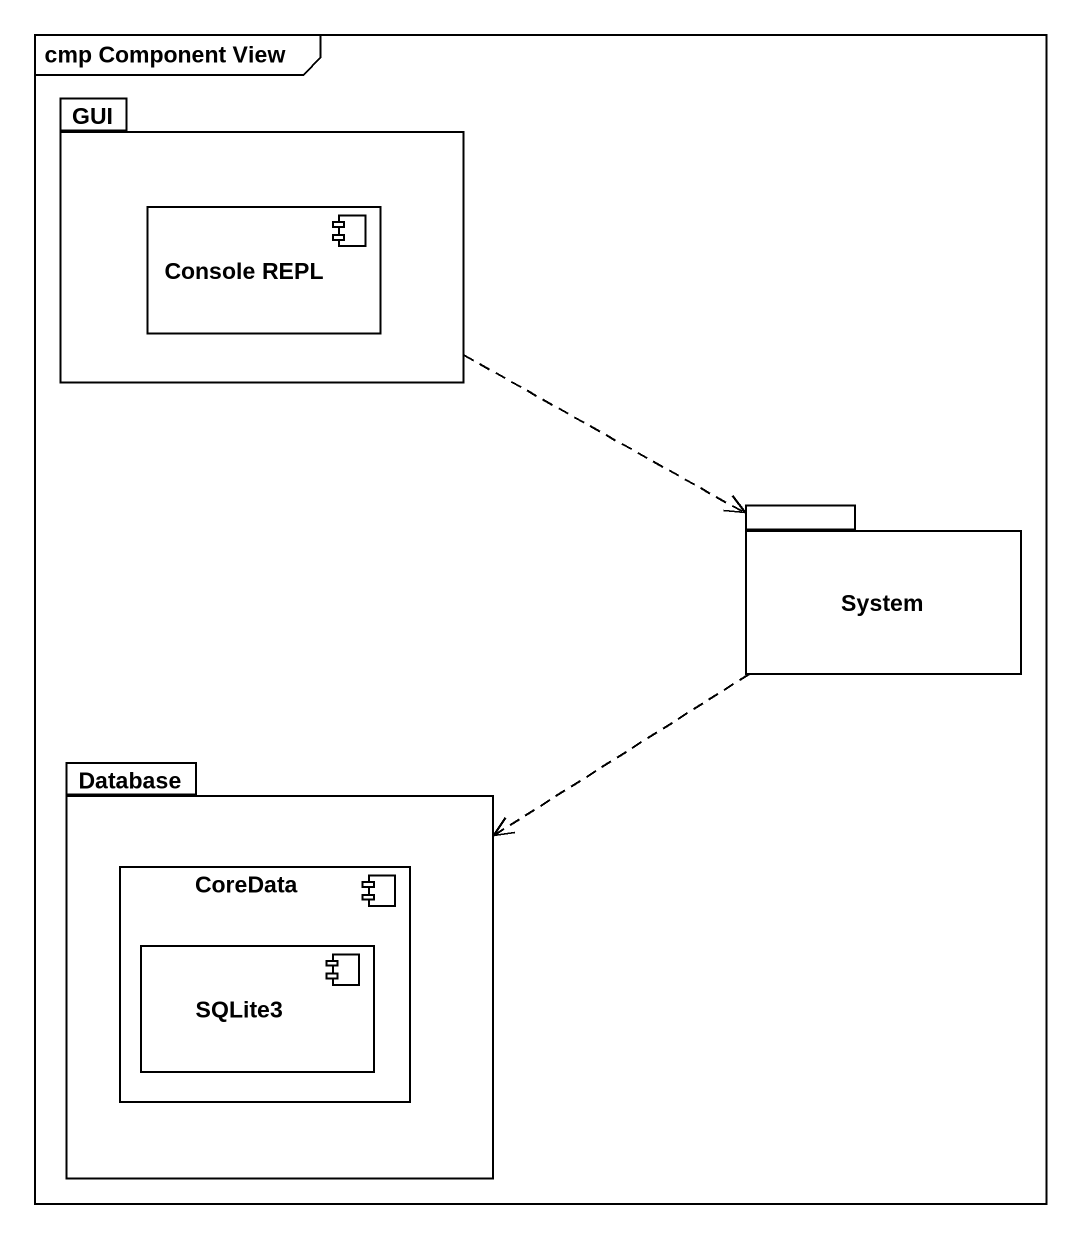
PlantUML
@startuml
mainframe cmp Component View
package GUI {
  component "Console REPL" as Console_REPL
}
package System {
}
package "Database" as Database_ {
  component CoreData {
    component SQLite3
  }
}
GUI .right.> System
System ..> Database_
@enduml
